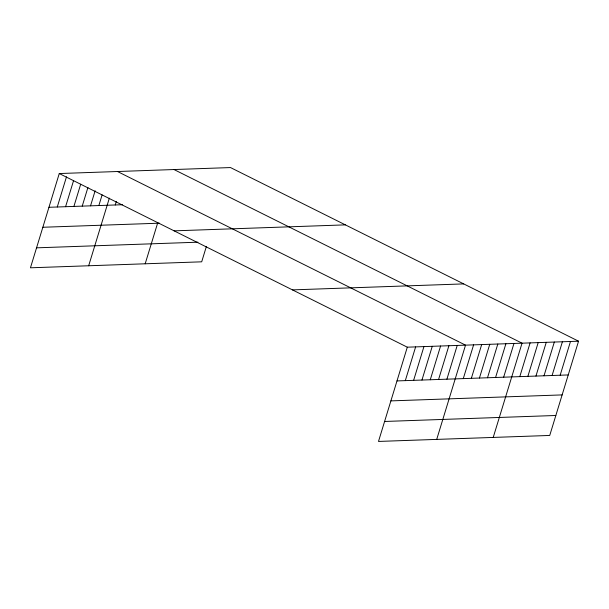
<?xml version="1.0" encoding="UTF-8"?>
<svg xmlns="http://www.w3.org/2000/svg" width="609" height="609" viewBox="0 0 609 609"><rect width="100%" height="100%" fill="white"/><g stroke="black" fill="none" stroke-linecap="round" stroke-linejoin="round"><path stroke-width="0.91" d="M578.55 341.2L407.307 347.183L378.493 441.434L549.737 435.45L578.55 341.2L230.507 167.566L59.263 173.55L30.45 267.8L201.693 261.817L206.405 246.386M57.269 206.999L66.495 176.816M65.582 206.71L73.461 180.964M73.902 206.421L80.692 184.222M82.223 206.131L87.924 187.481M90.535 205.842L95.149 190.746M98.856 205.545L102.114 194.895M88.67 265.768L109.346 198.153M115.246 204.974L116.334 201.427M145.178 263.796L157.579 223.252M405.312 380.633L415.627 346.894M413.625 380.343L423.94 346.597M421.946 380.054L432.261 346.308M430.266 379.757L440.581 346.019M438.579 379.468L448.894 345.729M446.899 379.179L457.214 345.44M436.714 439.401L465.527 345.143L117.491 171.517M463.289 378.608L473.604 344.861M471.358 378.326L481.673 344.58M479.435 378.044L489.75 344.298M487.504 377.763L497.819 344.016M495.581 377.473L505.896 343.735M503.651 377.192L513.966 343.453M493.221 437.422L522.042 343.171L173.999 169.538M519.797 376.628L530.112 342.89M527.874 376.347L538.189 342.608M535.943 376.065L546.258 342.327M544.012 375.783L554.335 342.045M552.089 375.502L562.404 341.763M560.158 375.22L570.481 341.482M48.948 207.288L122.424 204.723M42.843 227.264L159.368 223.191M174.121 230.849L345.364 224.866M36.555 247.833L197.933 242.192M292.457 289.884L463.693 283.901M396.992 380.922L568.235 374.938M390.887 400.889L562.13 394.906M384.599 421.466L555.842 415.483M59.263 173.55L407.307 347.183"/></g></svg>
